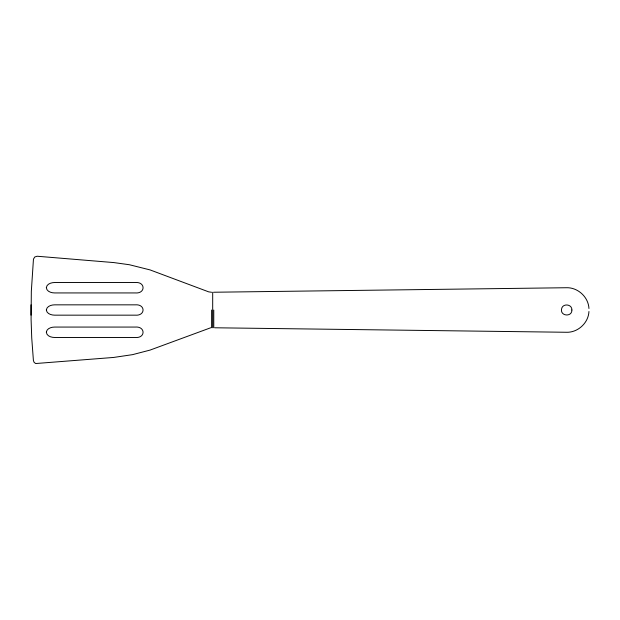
<?xml version="1.0" encoding="UTF-8"?>
<svg xmlns="http://www.w3.org/2000/svg" width="620" height="620" viewBox="0 0 620 620"><rect width="100%" height="100%" fill="white"/><g stroke="black" fill="none" stroke-linecap="round" stroke-linejoin="round"><path stroke-width="0.93" d="M210.792 327.732L150.04 350.099L132.548 354.648L113.607 357.446L35.666 363.529L34.139 362.39L33.418 360.6L31.736 337.993L31.085 319.3L31.326 291.353L33.457 259.129L34.743 256.998L37.138 256.238L113.817 262.578L129.379 264.732L150.04 269.901L208.746 291.88L211.621 292.26M588.946 311.511C588.419 323.043 577.708 332.808 566.176 332.266L214.667 327.779M213.598 292.237L566.176 287.734C577.708 287.192 588.419 296.957 588.946 308.489M213.761 310.047L213.761 327.763M212.691 292.252L212.691 327.748M211.621 310.047L211.621 327.74M31 304.839L31 315.162M571.888 310C572.128 317.176 560.216 316.285 561.534 309.233C562.169 303.079 572.167 303.815 571.888 310M46.337 287.633C46.608 291.555 51.352 292.95 54.669 292.935L135.16 292.935C145.692 293.934 145.684 281.519 135.16 282.519L54.669 282.519C51.383 282.519 46.81 283.828 46.337 287.633M46.337 309.954C46.709 313.813 51.375 315.169 54.669 315.162L135.16 315.162C145.669 316.13 145.677 303.893 135.16 304.839L54.669 304.839C51.383 304.839 46.81 306.148 46.337 309.954M46.337 332.18C46.608 336.102 51.352 337.497 54.669 337.481L135.16 337.481C145.7 338.481 145.669 326.089 135.16 327.065L54.669 327.065C51.39 327.065 46.81 328.375 46.337 332.18"/></g></svg>
